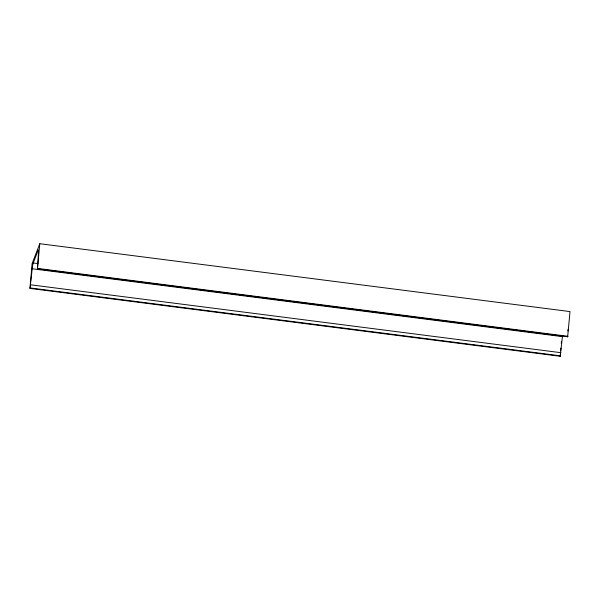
<?xml version="1.0" encoding="UTF-8"?>
<svg xmlns="http://www.w3.org/2000/svg" width="600" height="600" viewBox="0 0 600 600"><rect width="100%" height="100%" fill="white"/><g stroke="black" fill="none" stroke-linecap="round" stroke-linejoin="round"><path stroke-width="0.9" d="M39.795 243.712L37.447 269.055L38.55 251.438A4.583 0.473 -82.7 0 0 38.115 250.38L33.263 262.972A4.583 0.473 -82.7 0 0 32.355 267.502L32.22 268.77L562.425 336.638L560.205 356.288L30 288.42L32.078 263.707L39.795 243.712L570 311.58L567.653 336.923L567.533 336.435M567.908 331.013L568.035 329.243M560.205 356.288L560.362 354.457M560.67 350.798L560.903 348.053M561.285 343.47L561.435 341.64M30 288.42L32.235 268.567M33.263 262.972L37.905 263.565M37.718 268.425L567.923 336.293M37.53 268.897L567.735 336.765M30.72 284.82L560.925 352.688M30.18 287.94L560.385 355.808"/></g></svg>
